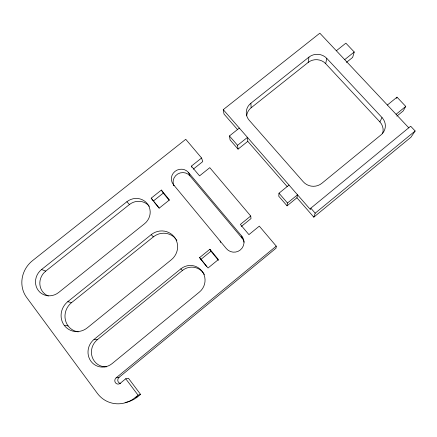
<?xml version="1.0" encoding="UTF-8"?>
<svg xmlns="http://www.w3.org/2000/svg" width="437" height="437" viewBox="0 0 437 437"><rect width="100%" height="100%" fill="white"/><g stroke="black" fill="none" stroke-linecap="round" stroke-linejoin="round"><path stroke-width="0.66" d="M289.021 185.053L278.997 193.209L278.746 196.208L287.065 205.832L296.925 197.775L297.521 194.804L287.475 203.008L287.065 205.832M137.802 396.643L135.246 397.501A28.132 26.761 -70.1 0 1 97.32 393.305L26.641 297.439A26.876 25.209 -51.5 0 1 32.595 260.594L185.752 139.299L201.594 157.997L191.379 166.136L199.556 175.865L209.793 167.677L250.723 216.009L240.366 224.438L248.926 234.62L259.305 226.142L276.244 246.14L276.042 248.178L119.044 377.355L116.138 377.825A3.545 3.365 -70.7 0 0 115.488 382.785A3.545 3.365 -70.7 0 0 120.235 383.298L125.736 378.77L128.462 378.278L140.577 394.387L137.802 396.643A27.575 26.247 -70.3 0 1 125.058 402.499M246.67 115.821A12.515 11.854 -5.5 0 1 251.144 107.775L308.178 62.425L308.954 57.11A12.678 11.766 1 0 1 326.789 58.372L382.025 117.564A13.083 12.252 11.2 0 1 381.009 134.902L321.807 183.338A13.126 12.597 8 0 1 303.262 181.77L249.177 120.23A12.749 12.056 -5.6 0 1 250.876 103.247L308.954 57.11M382.517 133.788A12.837 12.045 11.4 0 0 379.884 121.907L325.685 63.671L326.789 58.372M336.343 50.752L345.869 43.165L354.238 51.998L352.643 57.416L346.394 62.42M296.925 197.775L313.799 217.151L410.993 137.174L415.15 130.985L410.665 126.222L310.833 208.17L310.401 209.569L223.252 109.649L319.829 33.185L408.846 127.883M313.799 217.151L315.203 213.18L415.15 130.985M379.884 121.907L382.025 117.564M396.414 98.347L397.014 97.172L405.76 106.415L403.187 110.954L396.856 116.127M116.138 377.825L276.244 246.14M396.086 114.308L405.76 106.415M106.704 366.796A15.393 14.65 -65.1 0 1 92.256 357.187A15.393 14.65 -65.1 0 1 97.325 339.713L182.442 270.476A14.825 14.568 -52.4 0 1 204.407 274.551M199.594 257.617L209.897 249.237L218.374 259.567L208.05 268.001L199.594 257.617L206.652 266.57M387.362 105.027L397.014 97.172M200.845 259.431L210.945 251.209L209.897 249.237M241.35 226.453L251.002 218.593L250.723 216.009M135.246 397.501L138.081 395.195L140.577 394.387M94.031 339.44L180.836 268.864A15.115 14.842 -51.7 0 1 201.818 270.918A15.115 14.842 -51.7 0 1 199.447 292.025L112.151 363.573A15.705 14.929 -64.8 0 1 91.022 361.361A15.705 14.929 -64.8 0 1 94.031 339.44L97.325 339.713M67.79 301.661L151.224 234.647A16.568 16.087 -41.1 0 1 174.161 236.81A16.568 16.087 -41.1 0 1 171.364 259.736L87.405 327.761A17.136 16.224 -57.3 0 1 64.305 325.428A17.136 16.224 -57.3 0 1 67.79 301.661L71.542 302.644L153.36 236.876A16.256 15.798 -41.5 0 1 175.45 238.498M247.784 141.353L238.061 149.137L237.548 145.319L247.457 137.398L247.784 141.353L287.235 186.654M344.689 59.634L354.238 51.998M151.197 198.163L161.346 190.073L169.447 199.949L159.27 208.083L151.197 198.163L153.311 201.042L163.269 193.099L161.346 190.073M238.061 149.137L230.102 139.933L229.441 135.956L239.329 128.079M193.269 169.163L202.763 161.586L201.594 157.997M41.553 269.525L126.883 201.725A14.716 14.104 -36.1 0 1 147.198 203.566A14.716 14.104 -36.1 0 1 144.554 223.717L58.744 292.424A15.191 14.263 -51.5 0 1 38.287 290.436A15.191 14.263 -51.5 0 1 41.553 269.525L45.748 271.104L129.439 204.532A14.443 13.858 -36.3 0 1 149.356 206.302M64.261 325.368L68.101 325.909M180.836 268.864L182.442 270.476M151.224 234.647L153.36 236.876M126.883 201.725L129.439 204.532M310.833 208.17L315.203 213.18M237.613 129.674L224.017 114.062L223.252 109.649M229.441 135.956L237.548 145.319M278.997 193.209L287.475 203.008M173.97 185.61L173.402 184.572A9.696 9.319 -23.5 0 1 175.002 171.38A9.696 9.319 -23.5 0 1 188.522 172.511L241.737 236.095L242.185 238.312A9.74 9.619 -16.1 0 1 244.146 242.218M188.522 172.511L189.937 175.849L242.185 238.312M173.402 184.572L226.382 248.626A9.931 9.8 -16.1 0 0 240.361 249.931A9.931 9.8 -16.1 0 0 241.737 236.095M163.269 193.099L169.13 200.244M210.945 251.209L218.434 260.337M154.146 202.069L159.155 208.225M125.736 378.77L138.081 395.195M220.084 240.945L220.723 242.54M191.379 166.136L191.832 167.284M250.876 103.247L251.144 107.775M308.178 62.425A12.449 11.57 1.1 0 1 325.685 63.671M120.607 383.478A3.474 3.305 -70.9 0 1 119.044 377.355M173.839 185.654A9.516 9.155 -23.6 0 1 177.684 174.013A9.516 9.155 -23.6 0 1 189.937 175.849M78.218 331.885A16.808 15.923 -57.5 0 1 65.381 319.977A16.808 15.923 -57.5 0 1 71.542 302.644M176.187 239.41A16.256 15.798 -41.5 0 1 176.859 240.383M48.31 295.991A14.902 14.011 -51.8 0 1 45.748 271.104"/></g></svg>
